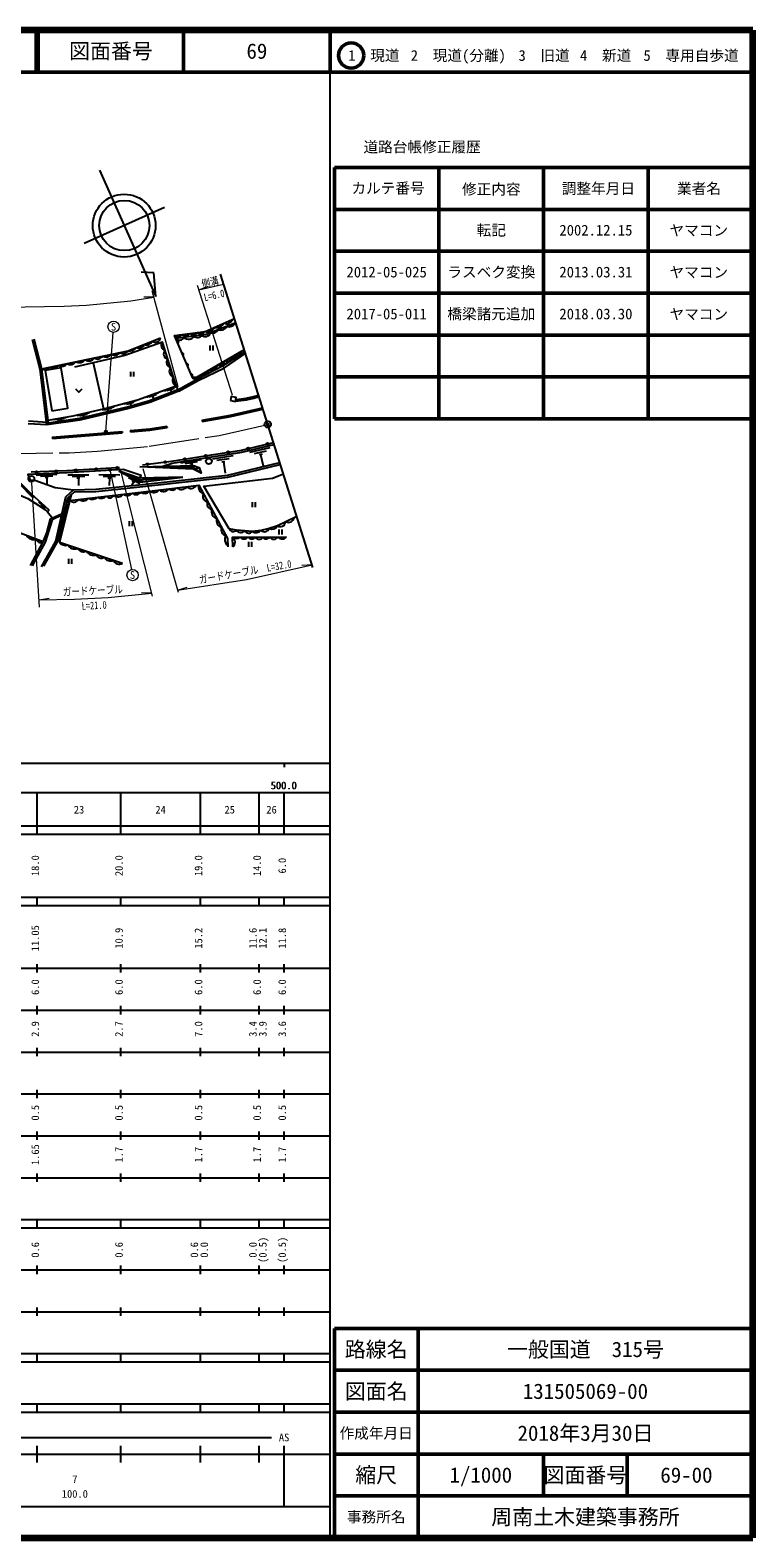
# Model space of a CAD drawing. Units: millimetres at full size, sheet at 1:1000; details may follow other scales. Extents: x 40000 to 680000, y 20000 to 380000.
# Drawn here: x 507316 to 680000, y 20000 to 380000 of the extents above; entities that cross this region are included whole.
import ezdxf
from ezdxf.enums import TextEntityAlignment as Align

# ---------------------------------------------------------------- set-up
doc = ezdxf.new("R2010")
doc.units = ezdxf.units.MM
doc.header["$LTSCALE"] = 1000
doc.header["$PDMODE"] = 32
doc.header["$PDSIZE"] = 500
doc.linetypes.add('CHAIN', pattern=[18.5, 12, -1.5, 3.5, -1.5])
doc.linetypes.add('DASHED', pattern=[7.5, 6, -1.5])
for name, color, linetype, lineweight in [('M-BGD', 7, 'Continuous', 25), ('M-BMK', 2, 'CHAIN', 13), ('M-BMK-OTRS', 5, 'Continuous', 25), ('M-BMK-SRVR', 3, 'Continuous', 25), ('M-STR-HTXT', 7, 'Continuous', 13), ('M-STR-STRC', 7, 'Continuous', 25), ('M-TTL', 2, 'Continuous', 140), ('M-TTL-BAND', 7, 'Continuous', 25), ('M-TTL-FRAM', 2, 'Continuous', 50), ('M-TTL-LINE', 7, 'Continuous', 50)]:
    doc.layers.add(name, color=color, linetype=linetype, lineweight=lineweight)
doc.layers.add('M-OTRS', color=6, linetype='Continuous')
doc.layers.add('M-TTL-TXT', color=7, linetype='Continuous')
doc.styles.add('ＭＳ ゴシック', font='')
doc.styles.get('ＭＳ ゴシック').set_extended_font_data('MS Gothic')

msp = doc.modelspace()

# ---------------------------------------------------------------- linework, layer by layer
at = {"layer": 'M-BGD'}
for p, q in [((542410, 305729), (542656, 305154)), ((543618, 302907), (543864, 302331)), ((550292, 304669), (550292, 303495)), ((550992, 304669), (550992, 303495)), ((522352, 300577), (524871, 289549)), ((544712, 300349), (544959, 299773)), ((531317, 298440), (531317, 297266)), ((532017, 298440), (532017, 297266)), ((545768, 297881), (546015, 297306)), ((537914, 293306), (535088, 292299)), ((537409, 292935), (535714, 292331)), ((536820, 292534), (536424, 292393)), ((536622, 292463), (536828, 291884)), ((542204, 294835), (539378, 293828)), ((541699, 294464), (540003, 293859)), ((541109, 294062), (540714, 293922)), ((540911, 293992), (541074, 293536)), ((542813, 293784), (542643, 294147)), ((521424, 288576), (518499, 287908)), ((520879, 288267), (519124, 287866)), ((527341, 289968), (524416, 289300)), ((526796, 289659), (525041, 289259)), ((526163, 289330), (525754, 289237)), ((525958, 289283), (526044, 288911)), ((532615, 291453), (529718, 290671)), ((532082, 291123), (530345, 290654)), ((531463, 290769), (531058, 290660)), ((531260, 290715), (531399, 290200)), ((515941, 287435), (512980, 286948)), ((515378, 287160), (513602, 286868)), ((514726, 286870), (514312, 286802)), ((514519, 286836), (514557, 286606)), ((520246, 287938), (519837, 287845)), ((520042, 287891), (520126, 287524)), ((539998, 285426), (540042, 285129)), ((548393, 286867), (548445, 286572)), ((512606, 282796), (529295, 284166)), ((512606, 282796), (512630, 282497)), ((512630, 282497), (529320, 283867)), ((529295, 284166), (529320, 283867)), ((531252, 284392), (531279, 284093)), ((548226, 277406), (543289, 276611)), ((555790, 278368), (550852, 277586)), ((554887, 277678), (551924, 277209)), ((564580, 280261), (559712, 279120)), ((563729, 279507), (560808, 278822)), ((562733, 278719), (562051, 278559)), ((562392, 278639), (563008, 276010)), ((513751, 273877), (508755, 273672)), ((521355, 273762), (516355, 273762)), ((528745, 273774), (523745, 273792)), ((530954, 273412), (531018, 273629)), ((540260, 275663), (540266, 275428)), ((541210, 275653), (541198, 275920)), ((542276, 275642), (542270, 275336)), ((543219, 275631), (543196, 275968)), ((543815, 275625), (543838, 275265)), ((547286, 276951), (544324, 276474)), ((544398, 275997), (544403, 275619)), ((545161, 275611), (545157, 275205)), ((546198, 276472), (545507, 276361)), ((545647, 276027), (545646, 275605)), ((545853, 276416), (545915, 276033)), ((546299, 276042), (546305, 275152)), ((546794, 275287), (546787, 274907)), ((546794, 275287), (547716, 275580)), ((553836, 276965), (553144, 276855)), ((553490, 276910), (553912, 274243)), ((508138, 268264), (504611, 271809)), ((512764, 273536), (509766, 273413)), ((511627, 273189), (510928, 273161)), ((511277, 273175), (511339, 271676)), ((520355, 273402), (517355, 273402)), ((519205, 273042), (518505, 273042)), ((518855, 273042), (518855, 271242)), ((527743, 273417), (524743, 273428)), ((526592, 273062), (525892, 273064)), ((526242, 273063), (526236, 271263)), ((533491, 271708), (530848, 273128)), ((532028, 272154), (531541, 271247)), ((532336, 271988), (531719, 272319)), ((532390, 273033), (532495, 273346)), ((533473, 273011), (533521, 272033)), ((533903, 272603), (533915, 272079)), ((534384, 272635), (534364, 273032)), ((534994, 272675), (535017, 272211)), ((535501, 272708), (535486, 273058)), ((536211, 272755), (536222, 272354)), ((536689, 273086), (536712, 272788)), ((537422, 272835), (537446, 272500)), ((538216, 272887), (538190, 273122)), ((539049, 272942), (539087, 272695)), ((539892, 273162), (539920, 272999)), ((541056, 273074), (541092, 272933)), ((510974, 265878), (509420, 267290)), ((510197, 266584), (509915, 266273)), ((560380, 267291), (560380, 266117)), ((561080, 267291), (561080, 266117)), ((530999, 262744), (530999, 261571)), ((531699, 262744), (531699, 261571)), ((566768, 260751), (566768, 259578)), ((567468, 260751), (567468, 259578)), ((559490, 257838), (559490, 256664)), ((560190, 257838), (560190, 256664)), ((516482, 253752), (516482, 252578)), ((517182, 253752), (517182, 252578))]:
    msp.add_line(p, q, dxfattribs=at)
at = {"layer": 'M-BGD', "linetype": 'DASHED'}
for p, q in [((542643, 294147), (547294, 296737)), ((542813, 293784), (547483, 296384)), ((511336, 285723), (506884, 286003)), ((511373, 286321), (506916, 286602)), ((512519, 263486), (514953, 264596)), ((514872, 264230), (512570, 263070))]:
    msp.add_line(p, q, dxfattribs=at)
at = {"layer": 'M-BGD'}
for points in [[(558482, 303664), (547052, 297097), (546108, 297089), (541837, 307069), (549155, 308047), (556115, 311165)], [(556456, 310084), (549338, 307295), (542125, 306394)], [(542813, 293784), (535947, 291112), (530904, 289639), (519160, 286887), (511336, 285723), (509736, 299024), (507919, 306135)], [(542643, 294147), (535818, 291491), (530802, 290026), (519085, 287280), (511684, 286179), (510130, 299098), (508306, 306234)], [(510130, 299098), (530735, 303442), (538447, 306526)], [(542234, 295037), (538921, 305533), (529944, 302324), (517897, 299552)], [(547294, 296737), (553409, 299919), (558627, 303206)], [(547483, 296384), (553786, 299390), (558840, 302868)], [(511597, 286903), (517634, 287895), (524871, 289549), (532974, 291737), (542234, 295037), (542643, 294147)], [(518149, 294381), (518944, 293586), (519740, 294381)], [(548393, 286867), (555185, 288078), (562851, 289818)], [(548445, 286572), (555245, 287784), (562942, 289531)], [(531252, 284392), (535888, 284815), (539998, 285426)], [(531279, 284093), (535924, 284517), (540042, 285129)], [(534162, 276184), (541117, 277071), (550613, 278601), (557785, 279737), (563120, 280987), (565454, 281571)], [(538998, 275867), (541234, 276584), (550692, 278107), (557881, 279246), (563238, 280501), (565604, 281093)], [(438212, 280736), (448071, 277807), (470720, 272766), (471011, 273848), (478562, 272653), (501887, 270269), (506728, 268149), (509381, 266474), (511003, 265471), (511490, 265008), (512452, 263773), (512537, 263409), (512570, 263070), (510928, 257727), (507832, 252079)], [(511490, 265008), (511746, 265460), (507634, 269197), (502884, 273970)], [(533473, 273011), (533845, 273662), (529578, 275105), (528173, 274977), (516132, 274274), (506758, 273891), (507299, 272530), (508439, 272509), (513329, 270790), (517695, 270226)], [(528681, 275526), (528136, 275476), (516107, 274774), (507527, 274423)], [(510019, 251842), (513484, 257947), (515837, 268596), (517695, 270226), (523015, 270363), (534203, 271523), (554475, 273759), (566968, 276773)], [(510608, 252048), (513860, 257843), (516289, 268328), (517888, 269730), (523047, 269864), (534256, 271025), (554561, 273266), (567085, 276287)], [(543780, 273253), (533451, 272573), (528584, 274684)], [(548193, 274192), (546397, 275597), (533515, 275736)], [(571027, 263909), (568375, 262589), (566394, 261610), (564435, 261016), (562465, 260532), (560440, 260290), (556621, 260598), (554897, 260962), (548781, 271085), (565224, 272999), (567834, 274027)], [(510400, 257840), (480979, 268847), (474530, 271484), (470866, 273307)], [(516755, 267684), (527645, 268981), (540542, 270494), (547592, 271339), (554463, 258652), (554590, 256638)], [(517089, 269029), (514294, 257761), (529363, 252707)], [(507395, 252165), (510400, 257840), (511315, 259999), (512183, 263328), (512519, 263486)], [(555738, 256612), (555629, 258920), (568586, 258990)]]:
    msp.add_lwpolyline(points, dxfattribs=at)
for points in [[(512471, 289077), (516330, 289721), (514764, 299408), (510871, 298729)], [(555169, 291588), (556389, 291359), (556562, 292284), (555342, 292513)], [(543780, 273253), (533473, 273011), (528584, 274684), (533521, 272033)], [(533515, 275736), (546364, 276044), (547716, 275580), (548193, 274192), (546305, 275152)]]:
    msp.add_lwpolyline(points, close=True, dxfattribs=at)
at = {"layer": 'M-BGD', "linetype": 'DASHED'}
for points in [[(556399, 291411), (559030, 291699), (560780, 292104), (562008, 292491)], [(556475, 291822), (558963, 292094), (560675, 292490), (561887, 292873)]]:
    msp.add_lwpolyline(points, dxfattribs=at)
at = {"layer": 'M-BGD'}
for centre, radius in [((564036, 281216), 225), ((544290, 277582), 225), ((549290, 278388), 225), ((550002, 277060), 700), ((554650, 279240), 225), ((559435, 280123), 225), ((508822, 274476), 225), ((513562, 274670), 225), ((518251, 274899), 225), ((523108, 275183), 225), ((528136, 275476), 225), ((535371, 276338), 225), ((539580, 276875), 225), ((507596, 272883), 700)]:
    msp.add_circle(centre, radius, dxfattribs=at)
for centre, radius, start, end in [((551888, 310870), 1907, 254.05128, 334.22371), ((554264, 311281), 1405, 242.02267, 346.25232), ((554712, 311115), 1956, 256.09375, 326.69857), ((537208, 306715), 1253, 232.23873, 351.35268), ((542572, 307858), 1079, 227.00142, 328.21636), ((543035, 307190), 1209, 221.20573, 333.0343), ((544349, 308495), 1481, 234.47927, 320.7385), ((545203, 307754), 1557, 225.5686, 328.67144), ((546249, 308280), 1043, 223.81545, 331.40233), ((547349, 307729), 1133, 223.86991, 330.3701), ((547975, 309297), 1720, 241.88484, 313.33294), ((549193, 308068), 1243, 226.28968, 342.95281), ((549642, 309920), 1936, 255.43514, 332.83986), ((550867, 309293), 1662, 252.99607, 329.79628), ((552834, 309956), 1590, 250.54064, 332.25166), ((525417, 303662), 1715, 241.82113, 321.99246), ((527578, 303723), 1380, 234.06488, 329.74872), ((529576, 304070), 1318, 232.27989, 331.53371), ((531150, 305304), 1908, 257.4407, 326.15071), ((533388, 305301), 1244, 238.31917, 345.27222), ((535186, 306177), 1333, 243.47529, 340.11611), ((539881, 304735), 1248, 140.26583, 254.77278), ((540431, 302656), 1239, 135.12671, 259.9119), ((542483, 305420), 318, 303.05967, 103.2774), ((543691, 302597), 318, 303.05967, 103.2774), ((556059, 303910), 1864, 259.52375, 340.23074), ((510813, 300648), 1694, 246.22868, 317.58492), ((512845, 300965), 1656, 241.85733, 321.95624), ((514908, 301172), 1443, 238.24668, 325.56692), ((516907, 301808), 1662, 240.89223, 322.92137), ((519045, 302403), 1792, 243.03577, 320.77783), ((521290, 302710), 1676, 239.244, 324.56959), ((523461, 302750), 1294, 231.44615, 332.36746), ((541095, 300640), 1188, 137.89711, 257.14153), ((542115, 298609), 1553, 145.81387, 249.22475), ((544785, 300040), 318, 303.05967, 103.2774), ((548859, 299148), 1269, 253.69701, 346.05748), ((550304, 300859), 2027, 263.95549, 335.799), ((552560, 301310), 1345, 252.40627, 347.34821), ((554337, 302344), 1408, 250.70254, 349.05195), ((542724, 296357), 1408, 145.3751, 249.66351), ((545841, 297572), 318, 303.05967, 103.2774), ((546578, 297285), 510, 202.66977, 338.38109), ((547281, 298378), 1301, 259.8673, 339.88718), ((536823, 271402), 1803, 234.47495, 318.90759), ((539181, 271356), 1515, 228.74753, 324.63502), ((541281, 271615), 1428, 232.71128, 320.93872), ((543420, 271919), 1584, 229.43796, 324.23011), ((545740, 271941), 1403, 222.48775, 331.18034), ((549308, 270938), 1763, 166.84793, 250.03469), ((517028, 265777), 1113, 116.61645, 215.52234), ((518503, 267480), 2097, 132.39579, 199.74298), ((517731, 268710), 1416, 226.44967, 327.13691), ((519940, 269294), 1694, 232.95752, 320.62904), ((522173, 269854), 1878, 240.54631, 313.04027), ((524328, 270016), 1766, 240.34553, 313.24106), ((526373, 269474), 1119, 221.71377, 331.8728), ((528370, 270060), 1503, 227.77995, 325.62849), ((530532, 270365), 1477, 231.36955, 322.01302), ((532609, 270392), 1307, 225.73057, 327.65197), ((534621, 270864), 1482, 232.21278, 321.16975), ((549870, 268682), 1309, 152.78375, 264.0989), ((550846, 266820), 1244, 153.26385, 263.6188), ((516092, 262370), 1028, 114.29936, 217.83938), ((516658, 264029), 1224, 115.97406, 216.16472), ((552318, 265049), 1696, 161.59939, 255.28324), ((553545, 262920), 1729, 163.59321, 253.28943), ((568985, 263976), 1515, 246.26809, 346.65092), ((508139, 260273), 1892, 211.23419, 287.74093), ((515963, 258504), 1827, 128.14883, 203.98994), ((516072, 260589), 1396, 124.49838, 207.64039), ((554435, 260751), 1479, 159.67884, 257.20379), ((555619, 258359), 1786, 147.86128, 234.12338), ((555883, 261368), 1066, 202.38336, 313.81583), ((557680, 261417), 1338, 217.7265, 313.05213), ((559575, 261088), 1176, 213.44516, 317.33349), ((561301, 261685), 1639, 238.33473, 315.29395), ((563266, 261525), 1276, 231.12637, 336.47863), ((565107, 262328), 1474, 242.8816, 330.85256), ((567041, 262795), 1350, 241.37643, 351.21711), ((509814, 258841), 1159, 198.6208, 300.35432), ((515707, 258651), 1670, 212.20203, 290.71739), ((517865, 257903), 1766, 207.46189, 295.45752), ((520120, 257154), 1718, 209.46511, 293.45429), ((556529, 259978), 1389, 229.59895, 311.01579), ((554866, 257727), 1416, 308.01875, 57.37294), ((558396, 259893), 1356, 225.26197, 315.35278), ((560270, 259720), 1198, 220.62656, 319.98813), ((562015, 259356), 922, 206.1318, 334.48294), ((563712, 259664), 1116, 219.18779, 321.4269), ((565542, 259626), 1163, 214.45858, 326.15613), ((567542, 259929), 1405, 222.58832, 318.02642), ((522403, 256450), 1822, 208.61287, 294.30653), ((524331, 255167), 1236, 197.7484, 305.171), ((526469, 254835), 1580, 205.46507, 297.45437), ((528611, 254058), 1546, 203.81148, 299.10791)]:
    msp.add_arc(centre, radius, start, end, dxfattribs=at)
at = {"layer": 'M-BMK'}
msp.add_lwpolyline([(500742, 278822), (516657, 279113), (523385, 279459), (535766, 280661), (552474, 283237), (564102, 285854)], dxfattribs=at)
at = {"layer": 'M-BMK-OTRS'}
msp.add_line((574888, 251671), (552774, 321754), dxfattribs=at)
at = {"layer": 'M-BMK-SRVR'}
for p, q in [((523890, 346581), (537387, 316436)), ((539399, 337638), (520232, 329056)), ((536841, 322076), (533843, 322209)), ((537387, 316436), (536841, 322076))]:
    msp.add_line(p, q, dxfattribs=at)
for centre, radius in [((529777, 333330), 7500), ((529815, 333347), 6000), ((564102, 285854), 750)]:
    msp.add_circle(centre, radius, dxfattribs=at)
at = {"layer": 'M-OTRS'}
msp.add_point((564102, 285854), dxfattribs=at)
at = {"layer": 'M-STR-HTXT'}
for p, q in [((542685, 294870), (536487, 317783)), ((555693, 292805), (547280, 319016)), ((547602, 318016), (553532, 319350)), ((547602, 318016), (549898, 318883)), ((536902, 316249), (534447, 316217)), ((525426, 284138), (527148, 307832)), ((526338, 275005), (531499, 251219)), ((536590, 244873), (528930, 275069)), ((534227, 275367), (542654, 245806)), ((509526, 242237), (507692, 271922)), ((574672, 252357), (572225, 252157)), ((536416, 245559), (533963, 245665)), ((542517, 246288), (544867, 246996)), ((509419, 243975), (511843, 244361))]:
    msp.add_line(p, q, dxfattribs=at)
for points in [[(357488, 333880), (360605, 334070), (364986, 334271), (379552, 333981), (392491, 332880), (404654, 331047), (420422, 327909), (459496, 318862), (467149, 317351), (469143, 317122), (479202, 315650), (490588, 314454), (501414, 313840), (515437, 314096), (520793, 314372), (531406, 315402), (536902, 316249)], [(542517, 246288), (558991, 248828), (574672, 252357)], [(509419, 243975), (517877, 244129), (525976, 244546), (536416, 245559)]]:
    msp.add_lwpolyline(points, dxfattribs=at)
for centre in [(527246, 309179), (531785, 249900)]:
    msp.add_circle(centre, 1350, dxfattribs=at)
at = {"layer": 'M-STR-STRC'}
for centre in [(525426, 284138), (526338, 275005)]:
    msp.add_circle(centre, 250, dxfattribs=at)
at = {"layer": 'M-TTL'}
for p, q in [((680000, 380000), (40000, 380000)), ((680000, 20000), (680000, 380000)), ((40000, 20000), (680000, 20000))]:
    msp.add_line(p, q, dxfattribs=at)
at = {"layer": 'M-TTL-BAND'}
for p, q in [((579000, 20000), (579000, 370000)), ((40000, 205000), (579000, 205000)), ((568000, 205000), (568000, 204000)), ((68000, 198000), (579000, 198000)), ((509000, 188000), (509000, 198000)), ((529000, 188000), (529000, 198000)), ((548000, 188000), (548000, 198000)), ((562000, 188000), (562000, 198000)), ((568000, 188000), (568000, 198000)), ((40000, 190000), (579000, 190000)), ((40000, 188000), (579000, 188000)), ((40000, 173000), (579000, 173000)), ((509000, 171000), (509000, 173000)), ((529000, 171000), (529000, 173000)), ((548000, 171000), (548000, 173000)), ((562000, 171000), (562000, 173000)), ((568000, 171000), (568000, 173000)), ((40000, 171000), (579000, 171000)), ((40000, 156000), (579000, 156000)), ((509000, 155000), (509000, 157000)), ((529000, 155000), (529000, 157000)), ((548000, 155000), (548000, 157000)), ((562000, 155000), (562000, 157000)), ((568000, 155000), (568000, 157000)), ((46000, 146000), (579000, 146000)), ((509000, 145000), (509000, 147000)), ((529000, 145000), (529000, 147000)), ((548000, 145000), (548000, 147000)), ((562000, 145000), (562000, 147000)), ((568000, 145000), (568000, 147000)), ((509000, 135000), (509000, 137000)), ((529000, 135000), (529000, 137000)), ((548000, 135000), (548000, 137000)), ((562000, 135000), (562000, 137000)), ((568000, 135000), (568000, 137000)), ((52000, 136000), (579000, 136000)), ((46000, 126000), (579000, 126000)), ((509000, 125000), (509000, 127000)), ((529000, 125000), (529000, 127000)), ((548000, 125000), (548000, 127000)), ((562000, 125000), (562000, 127000)), ((568000, 125000), (568000, 127000)), ((52000, 116000), (579000, 116000)), ((509000, 115000), (509000, 117000)), ((529000, 115000), (529000, 117000)), ((548000, 115000), (548000, 117000)), ((562000, 115000), (562000, 117000)), ((568000, 115000), (568000, 117000)), ((46000, 106000), (579000, 106000)), ((509000, 105000), (509000, 107000)), ((529000, 105000), (529000, 107000)), ((548000, 105000), (548000, 107000)), ((562000, 105000), (562000, 107000)), ((568000, 105000), (568000, 107000)), ((40000, 96000), (579000, 96000)), ((40000, 94000), (579000, 94000)), ((509000, 94000), (509000, 96000)), ((529000, 94000), (529000, 96000)), ((548000, 94000), (548000, 96000)), ((562000, 94000), (562000, 96000)), ((568000, 94000), (568000, 96000)), ((49000, 84000), (579000, 84000)), ((509000, 83000), (509000, 85000)), ((529000, 83000), (529000, 85000)), ((548000, 83000), (548000, 85000)), ((562000, 83000), (562000, 85000)), ((568000, 83000), (568000, 85000)), ((40000, 74000), (579000, 74000)), ((509000, 73000), (509000, 75000)), ((529000, 73000), (529000, 75000)), ((548000, 73000), (548000, 75000)), ((562000, 73000), (562000, 75000)), ((568000, 73000), (568000, 75000)), ((40000, 64000), (579000, 64000)), ((40000, 62000), (579000, 62000)), ((509000, 62000), (509000, 64000)), ((529000, 62000), (529000, 64000)), ((548000, 62000), (548000, 64000)), ((562000, 62000), (562000, 64000)), ((568000, 62000), (568000, 64000)), ((40000, 52000), (579000, 52000)), ((509000, 50000), (509000, 52000)), ((529000, 50000), (529000, 52000)), ((548000, 50000), (548000, 52000)), ((562000, 50000), (562000, 52000)), ((568000, 50000), (568000, 52000)), ((40000, 50000), (579000, 50000)), ((71000, 44000), (565000, 44000)), ((40000, 40000), (579000, 40000)), ((509000, 38000), (509000, 42000)), ((529000, 38000), (529000, 42000)), ((548000, 38000), (548000, 42000)), ((562000, 38000), (562000, 42000)), ((568000, 27500), (568000, 42000)), ((68000, 27500), (579000, 27500))]:
    msp.add_line(p, q, dxfattribs=at)
at = {"layer": 'M-TTL-FRAM'}
for p, q in [((580000, 347197), (580000, 287197)), ((580000, 347197), (680000, 347197)), ((580000, 287197), (680000, 287197)), ((680000, 70000), (580000, 70000)), ((580000, 70000), (580000, 20000))]:
    msp.add_line(p, q, dxfattribs=at)
at = {"layer": 'M-TTL-LINE'}
for p, q in [((508747, 380000), (508747, 370000)), ((509247, 380000), (509247, 370000)), ((543997, 380000), (543997, 370000)), ((579000, 380000), (579000, 370000)), ((40000, 370000), (680000, 370000)), ((605000, 347197), (605000, 287197)), ((630000, 347197), (630000, 287197)), ((655000, 347197), (655000, 287197)), ((580000, 337197), (680000, 337197)), ((580000, 327197), (680000, 327197)), ((580000, 317197), (680000, 317197)), ((580000, 307197), (680000, 307197)), ((580000, 297197), (680000, 297197)), ((600000, 70000), (600000, 20000)), ((680000, 60000), (580000, 60000)), ((680000, 50000), (580000, 50000)), ((680000, 40000), (580000, 40000)), ((630000, 40000), (630000, 30000)), ((650000, 40000), (650000, 30000)), ((680000, 30000), (580000, 30000))]:
    msp.add_line(p, q, dxfattribs=at)
msp.add_circle((584031, 373958), 3000, dxfattribs=at)

# ---------------------------------------------------------------- texts
at = {"layer": 'M-STR-HTXT', "style": 'ＭＳ ゴシック', "width": 0.8}
for s, rotation, p in [('側溝', 12.684, (550635, 318378)), ('L=6.0', 12.684, (551607, 315283)), ('ガードケーブル\u3000L=32.0', 9.988, (558961, 249234)), ('ガードケーブル', 2.683, (522353, 244705)), ('L=21.0', 2.683, (522685, 241179))]:
    msp.add_text(s, height=1833, rotation=rotation, dxfattribs=at).set_placement(p, align=Align.BOTTOM_CENTER)
at = {"layer": 'M-STR-HTXT', "style": 'ＭＳ ゴシック'}
for p in [(527246, 309179), (531785, 249900)]:
    msp.add_text('S', height=1833, dxfattribs=at).set_placement(p, align=Align.MIDDLE_CENTER)
at = {"layer": 'M-TTL-BAND', "style": 'ＭＳ ゴシック'}
for s, p in [('500.0', (567844, 198195)), ('500.0', (568000, 198195)), ('23', (519000, 192405)), ('24', (538500, 192405)), ('25', (555000, 192405)), ('26', (565000, 192405)), ('AS', (568000, 42500)), ('7', (518000, 32523)), ('100.0', (518000, 29033))]:
    msp.add_text(s, height=1833, dxfattribs=at).set_placement(p, align=Align.BOTTOM_CENTER)
for s, p in [('18.0', (510000, 180500)), ('20.0', (530000, 180500)), ('19.0', (549000, 180500)), ('14.0', (563000, 180500)), ('6.0', (569000, 180500)), ('11.05', (510000, 163174)), ('10.9', (530000, 163174)), ('15.2', (549000, 163174)), ('11.6', (562000, 163174)), ('12.1', (564370, 163174)), ('11.8', (569000, 163174)), ('6.0', (510000, 151500)), ('6.0', (530000, 151500)), ('6.0', (549000, 151500)), ('6.0', (563000, 151500)), ('6.0', (569000, 151500)), ('2.9', (510000, 141500)), ('2.7', (530000, 141500)), ('7.0', (549000, 141500)), ('3.4', (562000, 141500)), ('3.9', (564370, 141500)), ('3.6', (569000, 141500)), ('0.5', (510000, 121500)), ('0.5', (530000, 121500)), ('0.5', (549000, 121500)), ('0.5', (563000, 121500)), ('0.5', (569000, 121500)), ('1.65', (510000, 111500)), ('1.7', (530000, 111500)), ('1.7', (549000, 111500)), ('1.7', (563000, 111500)), ('1.7', (569000, 111500)), ('0.6', (510000, 88764)), ('0.6', (530000, 88764)), ('0.6', (548000, 88764)), ('0.0', (550370, 88764)), ('0.0', (562000, 88764)), ('(0.5)', (564370, 88764)), ('(0.5)', (569000, 88764))]:
    msp.add_text(s, height=1833, rotation=90, dxfattribs=at).set_placement(p, align=Align.BOTTOM_CENTER)
at = {"layer": 'M-TTL-TXT', "style": 'ＭＳ ゴシック'}
for s, height, p in [('図面番号', 3666, (526622, 375000)), ('69', 3666, (561497, 375000)), ('1\u3000現道', 2566, (589448, 373958)), ('2\u3000現道(分離)', 2566, (609619, 373958)), ('3\u3000旧道', 2566, (630121, 373958)), ('4\u3000新道', 2566, (644824, 373958)), ('5\u3000専用自歩道', 2566, (665228, 373958)), ('道路台帳修正履歴', 2566, (600968, 352113)), ('カルテ番号', 2566, (592839, 342277)), ('修正内容', 2566, (617509, 342023)), ('調整年月日', 2566, (643089, 342197)), ('業者名', 2566, (667134, 342197)), ('転記', 2566, (617500, 332245)), ('2002.12.15', 2566, (642500, 332245)), ('ヤマコン', 2566, (667077, 332189)), ('2012-05-025', 2566, (592500, 322245)), ('ラスベク変換', 2566, (617500, 322245)), ('2013.03.31', 2566, (642500, 322245)), ('ヤマコン', 2566, (667077, 322189)), ('2017-05-011', 2566, (592500, 312245)), ('橋梁諸元追加', 2566, (617500, 312245)), ('2018.03.30', 2566, (642500, 312245)), ('ヤマコン', 2566, (667077, 312189)), ('路線名', 3666, (590000, 65000)), ('路線名', 3666, (590000, 65000)), ('一般国道\u3000315号', 3666, (640000, 65000)), ('図面名', 3666, (590000, 55000)), ('図面名', 3666, (590000, 55000)), ('131505069-00', 3666, (640000, 55000)), ('2018年3月30日', 3666, (640000, 45000)), ('作成年月日', 2566, (590000, 45000)), ('作成年月日', 2566, (590000, 45000)), ('縮尺', 3666, (590000, 35000)), ('縮尺', 3666, (590000, 35000)), ('1/1000', 3666, (615000, 35000)), ('図面番号', 3666, (640000, 35000)), ('図面番号', 3666, (640000, 35000)), ('69-00', 3666, (664125, 35000)), ('事務所名', 2566, (590000, 25000)), ('事務所名', 2566, (590000, 25000)), ('周南土木建築事務所', 3666, (640000, 25000))]:
    msp.add_text(s, height=height, dxfattribs=at).set_placement(p, align=Align.MIDDLE_CENTER)

doc.saveas('drawing.dxf')
